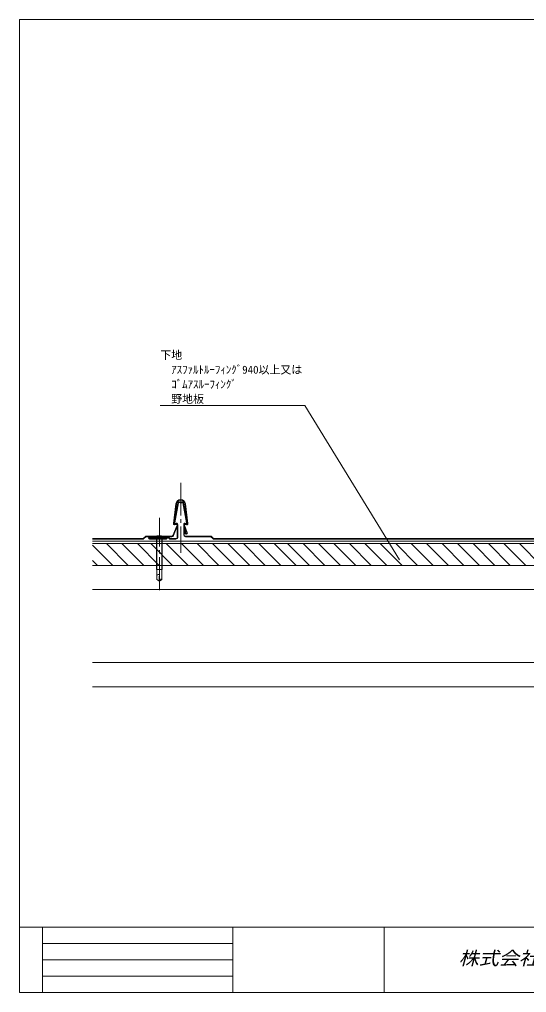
# Model space of a CAD drawing. Units: millimetres, scale not verified. Extents: x -567 to 1804, y -2125 to 401.
# Drawn here: x -567 to -149, y -2125 to -1323 of the extents above; entities that cross this region are included whole.
import ezdxf
from ezdxf.enums import TextEntityAlignment as Align

# ---------------------------------------------------------------- set-up
doc = ezdxf.new("R2010")
doc.units = ezdxf.units.MM
doc.header["$LTSCALE"] = 3
doc.linetypes.add('CHAIN2', pattern=[12, 9, -1, 1, -1])
doc.layers.add('0-0_0', color=7, linetype='Continuous', lineweight=18)
doc.styles.add('HG丸ｺﾞｼｯｸM-PRO', font='')
doc.styles.add('ＭＳ ゴシック', font='')
doc.styles.get('HG丸ｺﾞｼｯｸM-PRO').set_extended_font_data('HG丸ｺﾞｼｯｸM-PRO')
doc.styles.get('ＭＳ ゴシック').set_extended_font_data('MS Gothic')

msp = doc.modelspace()

# ---------------------------------------------------------------- linework, layer by layer
at = {"layer": '0-0_0', "color": 4}
for p, q in [((-450.94, -1640.868), (-331.863, -1640.868)), ((-253.746, -1768.15), (-331.863, -1640.868)), ((184.8, -1752.705), (-506.719, -1752.705)), ((-490.044, -1772.705), (-506.719, -1756.031)), ((-477.316, -1772.706), (-495.316, -1754.706)), ((-464.588, -1772.706), (-482.588, -1754.706)), ((-451.86, -1772.706), (-469.86, -1754.706)), ((-440.833, -1772.705), (-458.833, -1754.706)), ((-428.105, -1772.705), (-446.105, -1754.706)), ((-415.377, -1772.705), (-433.377, -1754.706)), ((-402.649, -1772.705), (-420.649, -1754.706)), ((-389.921, -1772.705), (-407.921, -1754.706)), ((-377.193, -1772.705), (-395.193, -1754.706)), ((-364.465, -1772.706), (-382.465, -1754.706)), ((-351.737, -1772.706), (-369.737, -1754.706)), ((-339.01, -1772.706), (-357.01, -1754.706)), ((-327.982, -1772.705), (-345.982, -1754.706)), ((-315.254, -1772.705), (-333.254, -1754.706)), ((-302.526, -1772.705), (-320.526, -1754.706)), ((-289.798, -1772.705), (-307.798, -1754.706)), ((-277.071, -1772.705), (-295.07, -1754.706)), ((-264.343, -1772.705), (-282.343, -1754.706)), ((-251.615, -1772.705), (-269.615, -1754.706)), ((-238.887, -1772.705), (-256.887, -1754.706)), ((-226.159, -1772.705), (-244.159, -1754.706)), ((-213.431, -1772.705), (-231.431, -1754.706)), ((-200.703, -1772.705), (-218.703, -1754.706)), ((-187.975, -1772.705), (-205.975, -1754.706)), ((-175.247, -1772.705), (-193.247, -1754.706)), ((-162.519, -1772.705), (-180.519, -1754.706)), ((-149.791, -1772.705), (-167.791, -1754.706)), ((-137.063, -1772.705), (-155.063, -1754.706)), ((-502.772, -1772.705), (-506.719, -1768.759)), ((244.36, -1772.705), (-506.719, -1772.705)), ((244.36, -1772.706), (-380.94, -1772.705))]:
    msp.add_line(p, q, dxfattribs=at)
at = {"layer": '0-0_0', "color": 4, "linetype": 'CHAIN2'}
for p, q in [((-434.138, -1704.701), (-434.138, -1762.34)), ((-451.688, -1793.066), (-451.688, -1733.473))]:
    msp.add_line(p, q, dxfattribs=at)
at = {"layer": '0-0_0', "color": 5}
for p, q in [((-440.13, -1738.215), (-438.107, -1721.953)), ((-439.634, -1738.277), (-437.611, -1722.014)), ((-439.47, -1737.46), (-436.391, -1721.19)), ((-435.899, -1721.283), (-438.979, -1737.553)), ((-432.376, -1721.283), (-429.297, -1737.553)), ((-428.805, -1737.46), (-431.885, -1721.19)), ((-430.665, -1722.014), (-428.642, -1738.277)), ((-430.168, -1721.953), (-428.145, -1738.215)), ((-440.509, -1748.018), (-437.174, -1739.675)), ((-440.045, -1748.203), (-436.709, -1739.861)), ((-437.897, -1738.523), (-439.008, -1738.821)), ((-437.767, -1739.006), (-438.879, -1739.304)), ((-438.358, -1738.129), (-437.867, -1737.998)), ((-437.737, -1738.481), (-438.229, -1738.612)), ((-437.108, -1749.646), (-437.108, -1738.964)), ((-436.608, -1749.646), (-436.608, -1738.964)), ((-431.668, -1747.646), (-431.668, -1738.964)), ((-431.539, -1739.918), (-429.149, -1745.894)), ((-431.168, -1747.646), (-431.168, -1738.964)), ((-431.075, -1739.732), (-428.685, -1745.709)), ((-430.538, -1738.481), (-430.047, -1738.612)), ((-430.508, -1739.006), (-429.397, -1739.304)), ((-429.917, -1738.129), (-430.409, -1737.998)), ((-430.379, -1738.523), (-429.267, -1738.821)), ((-430.726, -1743.221), (-430.226, -1743.202)), ((-430.726, -1743.221), (-430.613, -1746.119)), ((-430.226, -1743.202), (-430.113, -1746.1)), ((-465.494, -1750.646), (-506.719, -1750.646)), ((-465.494, -1751.146), (-506.719, -1751.146)), ((-464.787, -1750.354), (-463.519, -1749.086)), ((-464.433, -1750.707), (-463.166, -1749.439)), ((-441.438, -1748.646), (-462.458, -1748.646)), ((-441.438, -1749.146), (-462.458, -1749.146)), ((-457.258, -1749.646), (-459.758, -1749.646)), ((-459.758, -1750.646), (-446.536, -1750.646)), ((-459.758, -1751.146), (-446.536, -1751.146)), ((-446.174, -1750.491), (-445.332, -1749.607)), ((-445.812, -1750.836), (-444.97, -1749.952)), ((-443.403, -1750.836), (-444.246, -1749.952)), ((-443.041, -1750.491), (-443.884, -1749.607)), ((-442.679, -1750.646), (-438.108, -1750.646)), ((-442.679, -1751.146), (-438.108, -1751.146)), ((-430.168, -1748.646), (-409.632, -1748.646)), ((-430.168, -1749.146), (-409.632, -1749.146)), ((-407.657, -1750.707), (-408.925, -1749.439)), ((-407.303, -1750.354), (-408.571, -1749.086)), ((-406.596, -1750.646), (-208.545, -1750.646)), ((-406.596, -1751.146), (-208.545, -1751.146)), ((-10.494, -1750.646), (-208.545, -1750.646)), ((-10.494, -1751.146), (-208.545, -1751.146))]:
    msp.add_line(p, q, dxfattribs=at)
at = {"layer": '0-0_0', "color": 33}
msp.add_line((-506.719, -1754.705), (244.36, -1754.706), dxfattribs=at)
at = {"layer": '0-0_0'}
for p, q in [((-457.188, -1750.046), (-456.841, -1750.646)), ((-457.188, -1750.046), (-446.188, -1750.046)), ((-456.841, -1750.646), (-446.536, -1750.646)), ((-453.988, -1776.146), (-453.988, -1750.646)), ((-453.688, -1784.384), (-453.688, -1750.646)), ((-452.014, -1748.151), (-452.014, -1748.918)), ((-452.014, -1748.918), (-451.363, -1748.918)), ((-451.363, -1748.151), (-451.363, -1748.918)), ((-449.688, -1784.475), (-449.688, -1750.646)), ((-449.388, -1776.146), (-449.388, -1750.646)), ((-446.188, -1750.046), (-446.536, -1750.646)), ((-453.988, -1776.146), (-449.388, -1776.146)), ((-453.188, -1780.614), (-453.688, -1781.551)), ((-451.688, -1785.646), (-451.956, -1784.633)), ((195.332, -1792.705), (-506.719, -1792.705)), ((195.332, -1852.705), (-506.719, -1852.705)), ((193.332, -1872.705), (-506.719, -1872.705)), ((-567, -2070.75), (567, -2070.75)), ((-548.1, -2070.75), (-548.1, -2124.75)), ((-391.077, -2070.75), (-391.077, -2124.75)), ((-266.54, -2070.75), (-266.54, -2124.75)), ((-548.1, -2084.25), (-391.077, -2084.25)), ((-548.1, -2097.75), (-391.077, -2097.75)), ((-548.1, -2111.25), (-391.077, -2111.25))]:
    msp.add_line(p, q, dxfattribs=at)
msp.add_lwpolyline([(-567, -1322.85), (567, -1322.85), (567, -2124.75), (-567, -2124.75)], close=True, dxfattribs=at)
at = {"layer": '0-0_0', "color": 5}
msp.add_lwpolyline([(-457.258, -1749.646), (-457.258, -1749.146), (-459.758, -1749.146)], dxfattribs=at)
at = {"layer": '0-0_0'}
msp.add_lwpolyline([(-453.688, -1784.384), (-451.688, -1785.646), (-449.688, -1784.475)], dxfattribs=at)
at = {"layer": '0-0_0', "color": 5}
for centre, radius, start, end in [((-434.138, -1722.446), 4, 7.09094, 172.90906), ((-434.138, -1722.446), 3.5, 7.16199, 172.83801), ((-435.408, -1721.376), 1, 64.94924, 169.28134), ((-435.408, -1721.376), 0.5, 64.94924, 169.28134), ((-434.138, -1718.659), 2.5, 244.94924, 270), ((-434.138, -1718.659), 2, 244.94924, 270), ((-434.138, -1718.659), 2, 270, 295.05076), ((-434.138, -1718.659), 2.5, 270, 295.05076), ((-432.868, -1721.376), 1, 10.71866, 115.05076), ((-432.868, -1721.376), 0.5, 10.71866, 115.05076), ((-439.138, -1738.338), 1, 172.90906, 285), ((-439.138, -1738.338), 0.5, 172.83801, 285), ((-438.488, -1737.646), 1, 169.28134, 285), ((-438.488, -1737.646), 0.5, 169.28134, 285), ((-437.638, -1739.489), 1, 338.20588, 105), ((-437.608, -1738.964), 1, 0, 105), ((-437.638, -1739.489), 0.5, 338.20588, 105), ((-437.608, -1738.964), 0.5, 0, 105), ((-430.668, -1738.964), 1, 75, 180), ((-430.638, -1739.489), 1, 75, 209.03122), ((-430.668, -1738.964), 0.5, 75, 180), ((-430.638, -1739.489), 0.5, 75, 209.03122), ((-429.788, -1737.646), 1, 255, 10.71866), ((-429.788, -1737.646), 0.5, 255, 10.71866), ((-429.138, -1738.338), 1, 255, 7.09094), ((-429.138, -1738.338), 0.5, 255, 7.16199), ((-441.438, -1747.646), 1, 270, 338.20588), ((-430.168, -1747.646), 1.5, 180, 270), ((-430.168, -1747.646), 1, 180, 270), ((-429.614, -1746.08), 1, 182.22931, 21.79412), ((-429.614, -1746.08), 0.5, 182.22931, 21.79412), ((-465.494, -1749.646), 1, 270, 315), ((-465.494, -1749.646), 1.5, 270, 315), ((-462.458, -1750.146), 1.5, 90, 135), ((-462.458, -1750.146), 1, 90, 135), ((-459.758, -1750.146), 1, 90, 270), ((-459.758, -1750.146), 0.5, 90, 270), ((-446.536, -1750.146), 0.5, 270, 316.39718), ((-446.536, -1750.146), 1, 270, 316.39718), ((-444.608, -1750.296), 1, 90, 136.39718), ((-444.608, -1750.296), 0.5, 90, 136.39718), ((-444.608, -1750.296), 1, 43.60282, 90), ((-444.608, -1750.296), 0.5, 43.60282, 90), ((-442.679, -1750.146), 1, 223.60282, 270), ((-442.679, -1750.146), 0.5, 223.60282, 270), ((-441.438, -1747.646), 1.5, 270, 338.20588), ((-438.108, -1749.646), 1.5, 270, 0), ((-438.108, -1749.646), 1, 270, 0), ((-409.632, -1750.146), 1.5, 45, 90), ((-409.632, -1750.146), 1, 45, 90), ((-406.596, -1749.646), 1.5, 225, 270), ((-406.596, -1749.646), 1, 225, 270)]:
    msp.add_arc(centre, radius, start, end, dxfattribs=at)
at = {"layer": '0-0_0'}
for centre, radius, start, end in [((-451.688, -1760.858), 12.13, 109.27448, 116.96329), ((-451.765, -1754.889), 6.743, 55.84936, 125.62162), ((-451.688, -1760.858), 12.13, 63.03671, 72.1965), ((-452.447, -1781.072), 0.871, 353.87158, 148.28321), ((-443.514, -1783.793), 8.484, 161.96182, 185.68739), ((-450.73, -1785.873), 1.744, 53.31423, 134.69846)]:
    msp.add_arc(centre, radius, start, end, dxfattribs=at)

# ---------------------------------------------------------------- texts
at = {"layer": '0-0_0', "style": 'ＭＳ ゴシック'}
for s, p in [('下地', (-450.94, -1604.679)), ('\u3000ｱｽﾌｧﾙﾄﾙｰﾌｨﾝｸﾞ940以上又は', (-450.94, -1616.742)), ('\u3000ｺﾞﾑｱｽﾙｰﾌｨﾝｸﾞ', (-450.94, -1628.805)), ('\u3000野地板', (-450.94, -1640.868))]:
    msp.add_text(s, height=6.598, dxfattribs=at).set_placement(p, align=Align.BOTTOM_LEFT)
at = {"layer": '0-0_0', "color": 3, "style": 'HG丸ｺﾞｼｯｸM-PRO', "oblique": 15, "width": 1.1}
msp.add_text('株式会社コマスヤアルテック', height=11, dxfattribs=at).set_placement((-205.007, -2105.25), align=Align.BOTTOM_LEFT)

doc.saveas('drawing.dxf')
